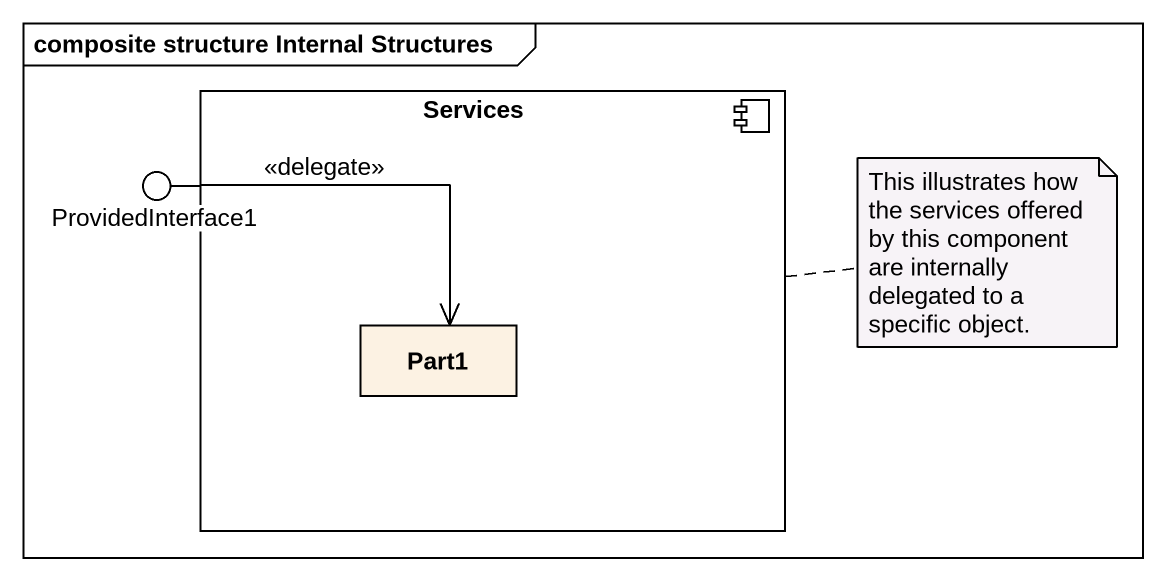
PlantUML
@startuml
mainframe composite structure Internal Structures
component Services {
  rectangle Part1
}
() ProvidedInterface1
Services -left- ProvidedInterface1
ProvidedInterface1 --> Part1 : <<delegate>>
note right of Services : This illustrates how the services offered by this component are internally delegated to a specific object.
@enduml
